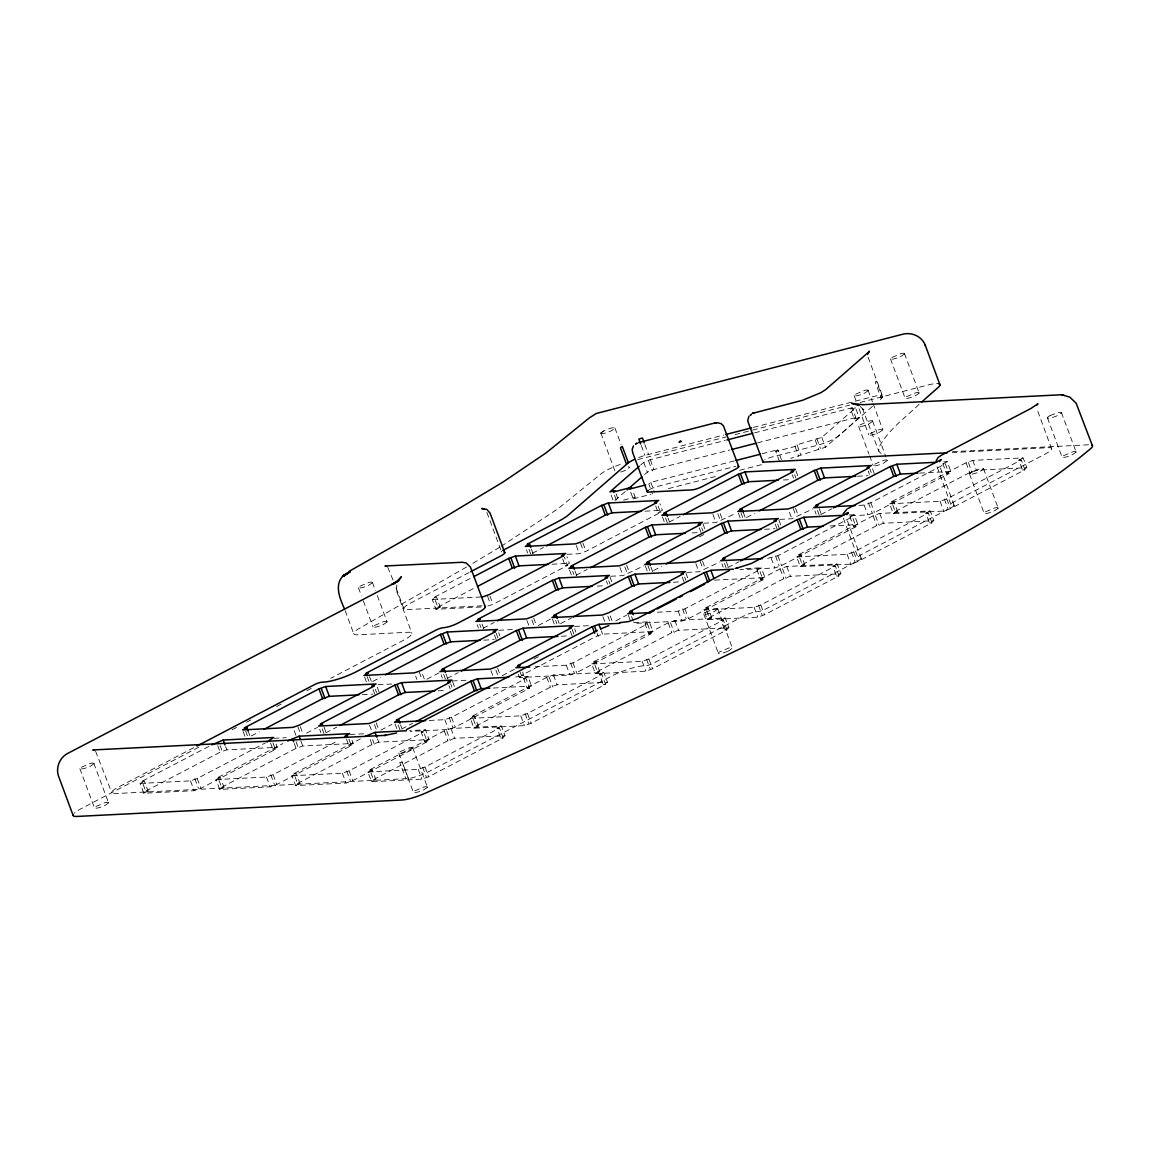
<?xml version="1.0" encoding="UTF-8"?>
<svg xmlns="http://www.w3.org/2000/svg" width="1150" height="1150" viewBox="0 0 1150 1150"><rect width="100%" height="100%" fill="white"/><g stroke="black" fill="none" stroke-linecap="round" stroke-linejoin="round"><path stroke-width="0.75" stroke-dasharray="5 3.75" d="M396.894 584.947L396.247 591.129L396.247 590.065L411.901 633.406M600.918 432.989L604.814 430.301L611.239 428.044A7.489 1.495 -20.4 0 1 614.948 428.231L611.613 430.661A7.489 1.495 -20.4 0 1 603.161 433.478A7.489 1.495 -20.4 0 1 601.651 432.127L603.462 430.977M881.317 398.619L882.409 397.411L876.329 381.067L875.236 382.26L881.317 398.619L880.21 399.582M919.08 404.311C905.007 417.953 887.958 429.942 878.816 447.666L878.844 451.332L881.231 453.603L884.034 454.293M779.427 461.279L775.776 451.461L795.053 446.502L797.022 444.777L821.804 437.417L855.557 407.876L859.208 417.694L825.456 447.235L790.668 458.376M850.598 409.141L852.193 407.747L855.83 417.565L854.249 418.959L850.598 409.141L855.557 407.876M640.607 465.074L643.698 462.357L650.282 459.684L725.133 440.436M614.934 500.537L625.744 491.079M644.647 474.533L647.349 472.176L653.933 469.502L729.862 449.966M734.275 460.92L650.814 482.382L648.83 484.121L652.481 493.925M630.761 492.344L633.204 498.884L635.174 497.159L632.744 490.619M775.776 451.461L777.759 449.736L781.411 459.54M872.447 406.367L839.011 435.62A17.811 3.551 -20.4 0 1 817.003 445.409L772.153 456.938A7.116 1.423 -20.4 0 0 764.779 459.871M972.066 471.701L969.536 473.656L979.843 468.769A7.489 1.495 -20.4 0 1 983.552 468.97L980.217 471.385A7.489 1.495 -20.4 0 1 971.764 474.202A7.489 1.495 -20.4 0 1 970.255 472.851L972.21 471.629M600.933 432.932L603.606 430.905M499.704 547.256L472.636 563.442M501.17 546.351L557.937 508.774L600.817 474.059A21.462 4.284 -20.4 0 1 607.272 469.933L611.857 467.719A21.462 4.284 -20.4 0 1 622.768 463.608M466.526 567.036L359.519 628.259A21.361 4.255 -20.4 0 0 357.621 634.814L407.977 632.27A21.376 4.269 -20.4 0 1 403.794 640.09L330.697 678.284M1049.993 415.596L1048.196 416.746A7.489 1.495 -20.4 0 0 1049.706 418.097A7.489 1.495 -20.4 0 0 1058.158 415.279L1061.493 412.864A7.489 1.495 -20.4 0 0 1057.784 412.663L1050.137 415.524M469.027 572.542L410.55 603.103A17.782 3.551 -20.4 0 0 407.071 609.615L482.051 605.82M434.183 597.339L436.569 597.209L440.22 607.027L437.834 607.143L434.183 597.339L472.219 577.458M481.117 606.984L435.922 609.27L432.271 599.466L436.569 597.209M532.378 553.279L543.476 547.472M437.834 607.143L475.87 587.276M435.922 609.27L440.22 607.027M193.703 747.73L118.392 787.074A17.811 3.551 -20.4 0 0 114.914 793.586L408.408 778.579A17.811 3.551 -20.4 0 0 429.266 771.348L611.182 676.301A24.926 4.974 -20.4 0 1 643.957 665.764L645.811 665.678A5.692 1.136 -20.4 0 0 653.301 663.262L743.374 616.199A10.681 2.127 -20.4 0 1 757.433 611.685L757.749 611.671A5.692 1.136 -20.4 0 0 765.239 609.256L859.093 560.223A5.692 1.136 -20.4 0 0 860.2 558.138L859.884 558.152A10.681 2.127 -20.4 0 1 861.968 554.242L952.056 507.179A5.692 1.136 -20.4 0 0 953.163 505.094L952.847 505.109A10.681 2.127 -20.4 0 1 954.931 501.199L1044.876 454.221A17.811 3.551 -20.4 0 0 1048.354 447.695L952.387 452.554M198.792 747.184L81.19 808.622A21.376 4.269 -20.4 0 0 74.189 813.266M232.171 729.761L236.929 727.26M246.474 722.286L251.232 719.785M276.661 706.503L281.434 704.016M306.863 690.733L311.621 688.246M142.025 781.31L144.411 781.181L148.062 790.999L145.676 791.114L142.025 781.31L210.234 745.674M567.137 554.3L579.298 553.682L585.997 551.31L660.488 512.397L657.441 504.217M655.658 505.971L658.102 512.512L662.386 510.269L659.956 503.729M272.938 742.871L275.368 749.412L200.876 788.325L194.178 790.697L143.764 793.241L140.113 783.438L144.411 781.181M487.772 605.978L493.034 604.354L567.525 565.441L564.477 557.261M562.695 559.015L565.139 565.556L569.423 563.313L566.993 556.773M145.676 791.114L220.167 752.201L226.838 749.843L277.265 747.299L275.439 742.383M251.304 735.942L259.224 731.803M143.764 793.241L148.062 790.999M669.027 522.186L680.124 516.393M372.744 681.447L380.664 677.321M576.064 575.23L587.161 569.437M140.113 783.438L190.526 780.879L197.225 778.507L265.377 742.914M483.101 628.274L494.198 622.481M217.954 777.472L220.34 777.342L223.991 787.161L221.605 787.276L217.954 777.472L282.929 743.518M270.537 742.986L272.967 749.527L277.265 747.299M348.853 739.033L351.282 745.574L276.805 784.487L270.106 786.859L219.679 789.403L216.028 779.599L220.34 777.342M306.504 733.139L317.601 727.346M703.771 523.207L715.947 522.589L735.324 513.604M610.808 576.251L622.984 575.633L643.942 565.814M439.027 672.865L424.767 680.311L421.719 672.146M699.416 536.834L704.159 534.348M221.605 787.276L296.082 748.363L302.766 746.005L353.194 743.446L351.368 738.544M325.637 732.924L336.734 727.131M219.679 789.403L223.991 787.161M538.301 625.485L550.979 618.858M746.537 517.514L754.458 513.374M447.077 678.442L458.174 672.649M653.574 570.558L661.494 566.418M216.028 779.599L266.455 777.041L273.154 774.669L338.129 740.729M560.611 623.602L571.708 617.809M293.882 773.619L296.269 773.504L299.92 783.322L297.519 783.438L293.882 773.619L360.439 738.846M346.466 739.148L348.896 745.689L353.194 743.446M427.211 741.736L424.824 741.851L421.173 732.033L423.559 731.918L427.211 741.736L352.719 780.649L346.021 783.021L295.607 785.565L291.956 775.747L296.269 773.504M380.837 730.135L391.934 724.342M779.7 519.369L791.876 518.751L812.834 508.933M686.737 572.413L698.898 571.794L719.871 561.976M502.277 675.654L514.956 669.027M533.974 659.094L538.732 656.607M297.519 783.438L372.011 744.524L378.695 742.167L429.108 739.608L425.457 729.804L409.817 730.595M401.566 729.086L412.663 723.293M295.607 785.565L299.92 783.322M615.811 620.813L626.908 615.02M820.87 514.51L831.967 508.717M520.202 672.161L521.41 675.424L595.901 636.511L602.586 634.153L652.999 631.594L649.348 621.791L631.968 622.668M727.907 567.554L739.004 561.761M518.276 674.288L519.498 677.551L523.811 675.309L522.589 672.031M291.956 775.747L342.384 773.202L349.082 770.831L423.559 731.918M421.173 732.033L425.457 729.804M429.18 720.475L444.834 719.684L451.533 717.312L526.024 678.399L529.676 688.203L455.184 727.116L448.486 729.488L410.234 731.429M523.624 678.514L527.922 676.272L531.573 686.09L527.275 688.332L523.624 678.514L526.024 678.399M858.935 505.368L864.139 505.094L870.837 502.723L945.329 463.809L948.98 473.628L874.489 512.541L867.79 514.913L850.411 515.789M942.943 463.939L947.226 461.696L950.878 471.514L946.594 473.743L942.943 463.939L945.329 463.809M534.98 666.77L566.274 665.189L572.973 662.817L647.45 623.904L651.101 633.722L576.61 672.635L569.926 675.007L519.498 677.551M651.101 633.722L648.715 633.837L645.064 624.033L649.348 621.791M767.697 558.325L777.874 555.766L852.366 516.853L856.017 526.671L781.526 565.584L774.827 567.956L740.054 569.71M849.979 516.982L854.263 514.74L857.914 524.558L853.631 526.786L849.979 516.982L852.366 516.853M369.797 769.781L372.198 769.666L375.834 779.47L373.448 779.599L369.797 769.781L444.288 730.868L450.973 728.511L501.386 725.952L505.037 735.77L500.753 738.012L497.102 728.194L501.386 725.952M472.262 716.263L474.648 716.134L478.299 725.952L475.899 726.067L472.262 716.263L546.739 677.35L553.423 674.978L603.836 672.434L607.488 682.238L603.204 684.48L599.553 674.676L603.836 672.434M424.824 741.851L429.108 739.608M497.102 728.194L499.488 728.079L503.139 737.883L428.648 776.796L421.949 779.168L371.536 781.727L367.885 771.909L372.198 769.666M599.553 674.676L601.939 674.547L605.59 684.365L531.099 723.278L524.414 725.65L473.987 728.194L470.336 718.391L474.648 716.134M657.354 612.246L678.212 611.182L684.911 608.824L759.402 569.897L763.054 579.715L688.562 618.628L681.864 621L633.19 623.458M757.016 570.026L761.3 567.784L764.951 577.602L760.667 579.83L757.016 570.026L759.402 569.897M891.566 501.673L893.952 501.558L897.604 511.376L895.217 511.491L891.566 501.673L966.057 462.76L972.727 460.402L1023.155 457.858L1026.806 467.662L1022.508 469.904L1018.871 460.101L1023.155 457.858M1018.871 460.101L1021.258 459.971L1024.909 469.789L950.417 508.702L943.719 511.074L893.306 513.619L889.654 503.815L893.952 501.558M593.688 661.768L596.088 661.652L599.725 671.471L597.339 671.586L593.688 661.768L668.179 622.854L674.863 620.497L725.276 617.952L728.928 627.756L724.644 629.999L720.992 620.181L725.276 617.952M798.603 554.731L800.989 554.602L804.641 564.42L802.254 564.535L798.603 554.731L873.094 515.804L879.764 513.446L930.192 510.902L933.843 520.706L929.545 522.948L925.908 513.144L930.192 510.902M648.715 633.837L652.999 631.594M720.992 620.181L723.379 620.066L727.03 629.884L652.539 668.797L645.84 671.169L595.427 673.713L591.776 663.909L596.088 661.652M925.908 513.144L928.294 513.015L931.946 522.833L857.454 561.746L850.756 564.118L800.328 566.663L796.691 556.859L800.989 554.602M373.448 779.599L447.939 740.686L454.609 738.314L505.037 735.77M475.899 726.067L550.39 687.154L557.074 684.796L607.488 682.238M371.536 781.727L375.834 779.47M473.987 728.194L478.299 725.952M705.64 607.775L708.026 607.646L711.678 617.464L709.291 617.579L705.64 607.775L780.131 568.848L786.801 566.49L837.229 563.946L840.88 573.749L836.582 575.992L832.931 566.188L837.229 563.946M832.931 566.188L835.331 566.059L838.982 575.877L764.491 614.79L757.792 617.162L707.365 619.706L703.728 609.902L708.026 607.646M895.217 511.491L969.709 472.578L976.379 470.221L1026.806 467.662M893.306 513.619L897.604 511.376M597.339 671.586L671.83 632.673L678.514 630.315L728.928 627.756M802.254 564.535L876.746 525.622L883.416 523.264L933.843 520.706M595.427 673.713L599.725 671.471M800.328 566.663L804.641 564.42M367.885 771.909L418.298 769.364L424.997 766.992L499.488 728.079M470.336 718.391L520.763 715.832L527.462 713.46L601.939 674.547M709.291 617.579L783.783 578.666L790.452 576.308L840.88 573.749M707.365 619.706L711.678 617.464M889.654 503.815L940.068 501.256L946.766 498.884L1021.258 459.971M591.776 663.909L642.189 661.351L648.887 658.979L723.379 620.066M796.691 556.859L847.104 554.3L853.803 551.928L928.294 513.015M703.728 609.902L754.141 607.344L760.84 604.972L835.331 566.059M638.696 457.599A17.811 3.551 -20.4 0 1 644.92 455.386L723.939 434.973M753.322 427.412L853.559 401.637M855.284 401.192L872.634 396.736A17.811 3.551 -20.4 0 1 882.409 397.411M637.689 459.641L726.34 436.842M735.037 434.614L750.677 430.589M752.416 430.143L849.749 405.116M860.186 402.442L927.964 385.006A21.376 4.269 -20.4 0 1 938.429 383.669M754.601 432.846L852.193 407.747M757.476 442.865L855.83 417.565M762.105 453.761L777.759 449.736M623.587 500.135L635.174 497.159M668.366 488.621L715.329 476.546M739.666 470.278L762.277 464.471M633.204 498.884L650.871 494.342M854.249 418.959L859.208 417.694M952.502 451.662L1088.561 444.777M943.747 461.869L947.226 461.696M783.38 479.981L792.077 479.536M857.569 476.229L868.006 475.698M919.583 473.096L950.878 471.514M946.594 473.743L948.98 473.628M1022.508 469.904L1024.909 469.789M645.006 511.161L662.386 510.269M658.102 512.512L660.488 512.397M849.045 514.999L854.263 514.74M692.156 532.939L697.374 532.68M764.606 529.273L775.028 528.741M830.099 525.952L857.914 524.558M853.631 526.786L856.017 526.671M929.545 522.948L931.946 522.833M552.029 564.204L569.423 563.313M565.139 565.556L567.525 565.441M745.646 568.574L761.3 567.784M597.454 586.069L604.411 585.724M673.383 582.231L682.065 581.785M714.524 580.146L764.951 577.602M760.667 579.83L763.054 579.715M836.582 575.992L838.982 575.877M432.271 599.466L482.684 596.908M498.726 630.272L512.627 629.567M574.641 626.419L588.556 625.715M645.064 624.033L647.45 623.904M483.762 640.162L494.198 639.63M561.43 636.238L568.387 635.878M724.644 629.999L727.03 629.884M521.41 675.424L523.811 675.309M515.746 676.89L527.922 676.272M378.077 684.71L391.992 684.006M452.266 680.958L466.181 680.254M362.336 694.643L372.758 694.126M438.251 690.805L446.948 690.374M493.321 688.016L531.573 686.09M527.275 688.332L529.676 688.203M603.204 684.48L605.59 684.365M274.031 738.314L286.206 737.696M349.959 734.476L363.86 733.772M272.967 749.527L275.368 749.412M348.896 745.689L351.282 745.574M500.753 738.012L503.139 737.883M860.258 406.582L864.757 410.823L862.443 408.523L878.844 451.332M387.78 567.309L394.766 584.258M95.608 751.281L111.636 792.379M1061.421 412.519L1076.012 451.763M1047.449 417.853L1062.054 457.096M983.48 468.625L998.071 507.883M969.508 473.958L984.113 513.202M904.461 353.51L919.051 392.754M890.488 358.843L905.079 398.087M868.121 390.267L872.447 401.824M872.562 420.957L885.96 456.981M854.163 395.6L857.842 405.476M858.59 426.291L868.983 454.178M717.715 608.652L732.306 647.91M703.742 613.985L718.348 653.229M614.876 427.901L621.029 444.374M600.904 433.234L614.905 470.853M372.37 582.331L375.461 590.582M358.412 587.664L361.488 595.901M412.721 747.701L427.326 786.945M398.762 753.02L413.353 792.278M93.84 763.327L108.431 802.571M79.868 768.66L94.458 807.904M1051.632 448.917L1036.668 408.149M972.727 460.402L976.379 470.221M968.444 462.645L972.095 472.463M966.057 462.76L969.709 472.578M954.212 505.482L939.248 464.729M950.878 504.39L935.899 463.723M946.766 498.884L950.417 508.702M944.38 499.014L948.031 508.817M940.068 501.256L943.719 511.074M868.092 357.219L882.682 396.477M873.066 403.478L882.711 429.525M859.079 408.768L868.753 434.844M872.519 468.812L874.949 475.353M870.018 469.286L871.226 472.564M868.236 471.054L869.443 474.317M879.764 513.446L883.416 523.264M870.837 502.723L874.489 512.541M875.481 515.689L879.132 525.507M868.451 502.852L872.102 512.656M873.094 515.804L876.746 525.622M864.139 505.094L867.79 514.913M821.804 437.417L825.456 447.235M816.831 438.696L820.467 448.514M861.249 558.526L846.285 517.773M815.235 440.091L818.886 449.909M843.324 518.176L857.914 557.434M853.803 551.928L857.454 561.746M851.417 552.058L855.068 561.861M847.104 554.3L850.756 564.118M797.022 444.777L800.673 454.581M819.246 508.674L821.675 515.214M795.053 446.502L798.704 456.32M817.463 510.427L819.289 515.329M814.947 510.916L816.155 514.194M795.987 471.011L797.812 475.913M794.693 474.763L795.915 478.041M792.307 474.893L793.529 478.156M795.527 508.199L798.56 516.379M793.141 508.329L796.174 516.508M789.432 512.21L791.876 518.751M778.952 520.217L780.778 525.119M777.659 523.969L779.484 528.871M775.273 524.098L777.702 530.639M786.801 566.49L790.452 576.308M777.874 555.766L781.526 565.584M782.518 568.732L786.169 578.551M775.488 555.896L779.139 565.699M780.131 568.848L783.783 578.666M771.176 558.138L774.827 567.956M743.331 512.512L745.143 517.414M740.931 512.627L743.36 519.182M738.415 513.13L741.448 521.309M760.84 604.972L764.491 614.79M758.454 605.101L762.091 614.905M720.216 513.676L722.646 520.217M754.141 607.344L757.792 617.162M717.816 513.806L720.245 520.346M712.899 514.424L715.947 522.589M726.283 561.717L728.712 568.258M724.5 563.471L726.326 568.373M721.984 563.96L723.192 567.238M703.024 524.055L704.849 528.957M701.73 527.807L702.952 531.084M699.344 527.936L701.773 534.477M702.564 561.243L705.597 569.423M700.178 561.372L703.211 569.552M695.865 563.615L698.898 571.794M644.863 444.547L648.499 454.365M650.282 459.684L653.933 469.502M648.672 461.092L652.309 470.896M641.269 445.582L644.92 455.386M668.006 517.989L669.228 521.266M665.62 518.104L667.446 523.02M685.989 573.261L687.801 578.163M643.698 462.357L647.349 472.176M650.814 482.382L654.465 492.2M662.486 516.968L665.519 525.148M684.696 577.012L685.903 580.29M682.309 577.142L684.739 583.683M684.911 608.824L688.562 618.628M682.525 608.939L686.176 618.758M678.212 611.182L681.864 621M674.863 620.497L678.514 630.315M650.972 567.194L652.798 572.096M670.565 622.739L674.216 632.558M647.967 565.671L650.397 572.226M668.179 622.854L671.83 632.673M645.438 566.174L647.263 571.076M616.127 493.896L618.571 500.437M614.531 495.291L616.357 500.207M611.153 495.176L612.979 500.092M626.635 565.096L629.683 573.275M624.852 566.849L627.282 573.39M619.936 567.467L622.984 575.633M648.887 658.979L652.539 668.797M631.537 616.515L633.363 621.417M646.501 659.108L650.152 668.912M628.403 615.379L630.832 621.92M642.189 661.351L645.84 671.169M610.061 577.099L611.886 582.015M608.767 580.851L609.989 584.128M606.381 580.98L607.588 584.243M610.204 615.926L612.634 622.466M582.964 543.131L585.997 551.31M607.818 616.055L610.247 622.596M580.563 543.246L583.611 551.425M576.265 545.503L579.298 553.682M602.902 616.659L605.331 623.214M601.364 630.876L602.586 634.153M575.043 571.033L576.869 575.934M597.08 633.118L598.302 636.396M572.657 571.148L573.864 574.425M569.523 570.012L571.349 574.914M574.641 628.906L575.863 632.169M572.139 629.381L573.965 634.297M570.357 631.134L572.786 637.689M558.009 620.238L559.216 623.501M531.372 549.067L533.183 553.984M572.973 662.817L576.61 672.635M555.608 620.353L556.83 623.631M528.971 549.197L530.797 554.099M570.572 662.946L574.224 672.75M526.456 549.686L527.663 552.963M552.474 619.217L554.3 624.119M566.274 665.189L569.926 675.007M533.672 618.139L536.101 624.68M553.423 674.978L557.074 684.796M531.889 619.893L534.319 626.434M549.139 677.221L552.791 687.039M486.896 512.426L501.486 551.684M526.973 620.511L528.799 625.413M546.739 677.35L550.39 687.154M490.001 596.174L493.034 604.354M487.6 596.289L490.647 604.469M498.726 632.744L499.934 636.008M527.462 713.46L531.099 723.278M496.211 633.219L498.654 639.774M525.061 713.589L528.712 723.393M494.428 634.987L496.872 641.527M520.763 715.832L524.414 725.65M482.08 624.076L483.906 628.978M497.648 668.294L500.696 676.473M479.694 624.206L480.901 627.469M495.866 670.062L498.295 676.602M477.164 624.694L478.386 627.957M490.949 670.666L492.775 675.582M452.597 681.749L454.423 686.651M450.699 683.876L451.921 687.139M446.056 674.245L447.882 679.147M448.917 685.63L450.139 688.893M443.67 674.36L445.496 679.262M441.14 674.863L442.362 678.126M451.533 717.312L455.184 727.116M449.147 717.428L452.784 727.246M450.973 728.511L454.609 738.314M403.952 609.011L395.384 585.939M444.834 719.684L448.486 729.488M446.674 730.753L450.326 740.557M444.288 730.868L447.939 740.686M419.333 672.261L422.381 680.441M415.639 676.143L416.861 679.42M377.315 595.542L386.975 621.589M363.328 600.832L373.003 626.908M424.997 766.992L428.648 776.796M422.611 767.107L426.262 776.926M418.298 769.364L421.949 779.168M400.545 724.888L401.767 728.151M398.159 725.003L399.984 729.905M395.025 723.867L396.851 728.769M377.286 687.226L379.112 692.128M375.389 689.353L376.596 692.616M408.408 778.579L402.327 762.234L399.769 762.522L405.849 778.866M345.173 610.65L353.683 633.607M369.524 676.444L371.953 682.985M373.003 689.468L375.432 696.009M367.137 676.574L369.567 683.114M364.607 677.062L367.037 683.603M376.208 722.789L379.256 730.954M374.426 724.543L376.251 729.445M377.473 738.889L378.695 742.167M369.524 725.161L372.557 733.326M372.586 739.493L374.397 744.395M370.185 739.622L372.011 744.524M349.082 770.831L352.719 780.649M346.682 770.946L350.333 780.764M342.384 773.202L346.021 783.021M324.012 727.087L326.442 733.628M322.23 728.841L324.056 733.758M319.7 729.344L320.922 732.607M300.294 726.628L302.723 733.168M297.893 726.742L300.941 734.922M300.941 741.103L302.766 746.005M294.199 730.638L296.628 737.179M296.053 741.707L298.482 748.247M294.271 743.461L296.082 748.363M273.154 774.669L276.805 784.487M270.768 774.798L274.404 784.602M266.455 777.041L270.106 786.859M248.084 730.926L249.909 735.842M245.697 731.055L247.523 735.957M243.167 731.544L244.993 736.46M225.63 746.58L226.838 749.843M220.124 745.545L222.554 752.086M217.738 745.66L220.167 752.201M197.225 778.507L200.876 788.325M194.839 778.636L198.49 788.454M190.526 780.879L194.178 790.697M869.587 455.817L873.181 465.534M649.362 489.656A7.834 1.567 -20.4 0 1 657.484 486.436L734.332 466.67A7.834 1.567 -20.4 0 1 735.799 466.339M501.587 551.914A5.692 1.136 -20.4 0 1 501.673 551.353M620.77 472.032A7.489 1.495 -20.4 0 0 626.218 469.904L629.539 467.489A7.489 1.495 -20.4 0 0 628.173 466.914M727.706 651.288A7.489 1.495 -20.4 0 0 729.057 650.67L732.378 648.241A7.489 1.495 -20.4 0 0 728.683 648.039L719.095 652.136A7.489 1.495 -20.4 0 0 719.886 653.559A7.489 1.495 -20.4 0 0 727.159 651.518M868.193 390.612L864.857 393.027A7.489 1.495 -20.4 0 1 856.405 395.844A7.489 1.495 -20.4 0 1 854.896 394.493L864.484 390.411A7.489 1.495 -20.4 0 1 868.193 390.612M882.798 429.856L879.462 432.285A7.489 1.495 -20.4 0 1 871.01 435.103A7.489 1.495 -20.4 0 1 869.501 433.751L879.089 429.654A7.489 1.495 -20.4 0 1 882.783 429.856M93.912 763.672L90.577 766.087A7.489 1.495 -20.4 0 1 82.124 768.904A7.489 1.495 -20.4 0 1 80.615 767.553L90.203 763.471A7.489 1.495 -20.4 0 1 93.897 763.672M108.503 802.916L105.167 805.345A7.489 1.495 -20.4 0 1 96.715 808.163A7.489 1.495 -20.4 0 1 95.206 806.811L104.794 802.714A7.489 1.495 -20.4 0 1 108.503 802.916M372.442 582.676L369.121 585.091A7.489 1.495 -20.4 0 1 360.669 587.909A7.489 1.495 -20.4 0 1 359.159 586.558L368.747 582.475A7.489 1.495 -20.4 0 1 372.442 582.676M387.047 621.92L383.712 624.349A7.489 1.495 -20.4 0 1 375.259 627.167A7.489 1.495 -20.4 0 1 373.75 625.816L383.338 621.719A7.489 1.495 -20.4 0 1 387.047 621.92M412.793 748.032L409.472 750.461A7.489 1.495 -20.4 0 1 401.005 753.279A7.489 1.495 -20.4 0 1 399.496 751.928L409.084 747.831A7.489 1.495 -20.4 0 1 412.793 748.032M427.397 787.29L424.062 789.705A7.489 1.495 -20.4 0 1 415.61 792.523A7.489 1.495 -20.4 0 1 414.101 791.171L423.689 787.089A7.489 1.495 -20.4 0 1 427.397 787.29M717.787 608.997L714.452 611.412A7.489 1.495 -20.4 0 1 705.999 614.229A7.489 1.495 -20.4 0 1 704.49 612.878L714.078 608.796A7.489 1.495 -20.4 0 1 717.787 608.997M872.634 421.288L869.299 423.717A7.489 1.495 -20.4 0 1 860.847 426.535A7.489 1.495 -20.4 0 1 859.337 425.184L868.926 421.101A7.489 1.495 -20.4 0 1 872.634 421.288M904.533 353.841L901.197 356.27A7.489 1.495 -20.4 0 1 892.745 359.088A7.489 1.495 -20.4 0 1 891.236 357.736L900.824 353.654A7.489 1.495 -20.4 0 1 904.533 353.855M887.225 460.546L883.89 462.961A7.489 1.495 -20.4 0 1 875.438 465.793A7.489 1.495 -20.4 0 1 873.928 464.442L883.516 460.345A7.489 1.495 -20.4 0 1 887.225 460.546M919.123 393.099L915.788 395.528A7.489 1.495 -20.4 0 1 907.336 398.346A7.489 1.495 -20.4 0 1 905.826 396.994L915.414 392.897A7.489 1.495 -20.4 0 1 919.123 393.099M998.143 508.214L994.822 510.643A7.489 1.495 -20.4 0 1 986.355 513.461A7.489 1.495 -20.4 0 1 984.846 512.109L994.448 508.012A7.489 1.495 -20.4 0 1 998.143 508.214M1076.084 452.108L1072.749 454.537A7.489 1.495 -20.4 0 1 1065.403 457.154A7.489 1.495 -20.4 0 1 1062.054 456.852L1062.068 456.809A7.489 1.495 -20.4 0 1 1062.787 456.004L1072.375 451.907A7.489 1.495 -20.4 0 1 1076.084 452.108"/><path stroke-width="1.5" d="M714.768 423.43L716.364 422.711L714.768 423.186M867.689 354.143L869.342 351.109L867.732 353.639L868.034 352.619L825.7 389.591L821.042 392.596L802.657 400.243L752.416 413.396L753.854 413.109L753.121 413.123M843.252 513.676L847.047 509.076M936.215 460.632L938.156 457.456L941.059 455.414L1031.004 408.437L1037.961 403.722L1036.984 405.073M846.601 514.697L847.952 512.641L847.018 513.777M939.564 461.653L941.246 459.511L848.096 508.458M748.995 416.113L747.773 420.239L748.291 422.611L762.881 461.854M750.734 414.661L750.375 415.337L751.324 414.259M633.492 445.884L632.198 449.262L632.687 452.597L647.277 491.855M398.777 580.75L401.379 576.754L397.454 580.836L391.863 584.387L397.914 581.296L68.569 752.962C60.016 756.872 55.401 767.381 58.578 776.279L73.169 815.537M343.548 575.374L349.744 571.909L343.476 576.294L349.83 571.766L343.548 575.374C333.816 584.761 339.954 598.805 344.554 609.011M921.596 402.083L938.371 387.277A21.376 4.269 -20.4 0 0 938.429 383.669M633.995 459.655A17.811 3.551 -20.4 0 0 628.36 462.746L568.617 514.783A35.607 7.101 -20.4 0 1 557.851 521.669L503.657 549.988A5.692 1.136 -20.4 0 0 502.78 550.476M639.271 466.239L609.931 491.912L614.919 490.633L613.324 492.027L631.523 487.341L629.553 489.081L645.624 484.941M627.095 489.9L641.944 476.905M847.205 513.331L848.283 512.555L751.367 563.471L736.604 568.229M349.197 571.291L449.751 514.122L503.125 481.979L546.077 452.899L589.476 417.795L596.217 413.511L902.132 334.391C911.044 331.717 921.682 336.088 925.132 344.957L940.024 384.977M470.623 571.723L500.782 555.967A10.681 2.127 -20.4 0 0 503.988 552.086M529.546 544.166L525.234 546.423L575.647 543.864L582.346 541.492L656.837 502.579L654.451 502.708L658.734 500.466L608.321 503.01L601.637 505.368L527.146 544.281L529.546 544.166L530.754 547.443M473.8 576.639L508.674 558.411L515.358 556.054L565.771 553.509L561.488 555.752L563.874 555.622L489.382 594.536L482.684 596.908M546.652 545.819L605.288 515.186L611.973 512.828L641.527 511.333M477.451 586.442L512.325 568.229L518.995 565.872L548.564 564.377M196.894 746.062L314.568 684.581A5.692 1.136 -20.4 0 1 322.058 682.18L323.897 682.079A24.926 4.974 -20.4 0 0 356.673 671.543L436.008 630.099A5.692 1.136 -20.4 0 1 443.497 627.699L443.814 627.67A10.681 2.127 -20.4 0 0 457.858 623.156L478.573 612.346A17.811 3.551 -20.4 0 0 485.041 606.294M211.801 744.855L223.186 740.025L273.614 737.481L266.958 742.081M246.876 727.663L242.564 729.905L292.991 727.361L299.676 724.989L374.167 686.076L371.781 686.191L376.064 683.962L325.651 686.507L318.967 688.864L244.476 727.777L246.876 727.663L248.084 730.926M666.181 513.087L661.883 515.329L712.296 512.785L718.994 510.413L793.486 471.5L791.085 471.615L795.383 469.372L744.956 471.931L738.286 474.289L663.794 513.202L666.181 513.087L667.402 516.35M440.407 634.383L365.916 673.296L368.302 673.181L364.004 675.424L414.417 672.879L421.116 670.508L495.607 631.594L493.221 631.709L497.504 629.467L447.091 632.026L440.407 634.383L444.058 644.201L450.728 641.829L480.283 640.334M573.217 566.131L568.905 568.373L619.332 565.829L626.031 563.457L700.523 524.544L698.122 524.659L702.42 522.416L651.992 524.975L645.322 527.332L570.831 566.246L573.217 566.131L574.439 569.394M263.982 729.316L322.618 698.683L329.303 696.325L358.857 694.83M552.359 580.376L477.868 619.289L480.254 619.174L475.942 621.417L526.369 618.872L533.068 616.501L607.559 577.587L605.159 577.702L609.457 575.46L559.029 578.019L552.359 580.376L555.996 590.194L562.681 587.837L592.236 586.327M683.287 514.74L741.937 484.107L748.607 481.735L778.162 480.24M385.423 674.834L444.058 644.201M590.324 567.784L648.959 537.151L655.644 534.779L685.199 533.284M497.361 620.827L555.996 590.194M287.687 741.031L299.115 736.187L349.543 733.643L345.244 735.885L347.645 735.756L344.468 737.409M394.896 685.026L320.404 723.939L322.791 723.824L318.493 726.067L368.906 723.523L375.604 721.151L450.096 682.238L447.709 682.352L451.993 680.11L401.58 682.669L394.896 685.026L398.547 694.844L405.217 692.473L434.772 690.977M742.109 509.249L737.797 511.491L788.224 508.947L794.923 506.575L869.4 467.662L867.014 467.777L871.298 465.534L820.884 468.093L814.2 470.451L739.723 509.364L742.109 509.249L743.331 512.512M444.231 669.329L439.933 671.586L490.346 669.041L497.044 666.669L571.536 627.742L569.135 627.871L573.433 625.629L523.006 628.188L516.336 630.545L441.844 669.458L444.231 669.329L445.452 672.606M649.146 562.293L644.834 564.535L695.261 561.991L701.96 559.619L776.437 520.706L774.051 520.821L778.334 518.578L727.921 521.137L721.237 523.494L646.76 562.408L649.146 562.293L650.354 565.556M339.897 725.477L398.547 694.844M556.183 615.336L551.871 617.579L602.298 615.034L608.982 612.663L683.474 573.749L681.087 573.864L685.371 571.622L634.958 574.181L628.274 576.538L553.783 615.451L556.183 615.336L557.391 618.599M759.216 510.902L817.851 480.254L824.536 477.897L855.83 476.316M461.337 670.982L519.987 640.349L526.657 637.991L557.951 636.41M666.253 563.946L724.888 533.298L731.572 530.941L761.128 529.446M573.289 616.989L631.925 586.356L638.609 583.984L669.904 582.403M365.197 736.359L375.044 732.349L406.338 730.768M508.789 677.235L477.494 678.831L470.824 681.188L396.333 720.101L398.719 719.972L399.941 723.249M398.719 719.972L394.421 722.229L425.716 720.648M936.804 462.228L896.813 464.241L890.129 466.613L815.637 505.526L818.038 505.396L813.726 507.653L855.456 505.54M619.793 623.286L598.934 624.335L592.25 626.707L517.773 665.62L520.159 665.491L515.847 667.747L529.762 667.043M843.827 515.272L803.85 517.284L797.166 519.656L722.674 558.569L725.075 558.44L720.762 560.697L762.493 558.584M415.826 721.639L474.476 690.992L481.146 688.634L489.842 688.203M733.484 569.192L710.887 570.328L704.202 572.7L629.711 611.613L632.098 611.484L633.319 614.761M632.098 611.484L627.799 613.741L650.397 612.591M597.324 630.516L406.453 729.617M833.549 507.883L893.78 476.416L900.464 474.059L917.844 473.182M740.586 560.927L800.817 529.46L807.487 527.102L823.141 526.312M729.517 570.414L637.373 618.47L628.216 621.647L620.023 622.639M649.218 613.137L653.962 610.664M657.139 608.997L676.157 599.064M679.319 597.411L682.496 595.758M690.417 591.617L704.677 584.171M600.846 628.806L608.81 625.629M396.692 733.01L384.704 735.425L386.026 735.324L92.776 749.958L94.372 750.361M638.437 442.621L715.286 422.855M725.679 434.527L751.597 427.857M726.872 439.99L752.862 433.291M731.587 449.521L755.751 443.311M736.014 460.474L760.366 454.207M735.195 568.387L737.596 568.129M717.068 422.639L721.151 423.674L723.408 425.802L738.76 466.627M947.054 452.827L764.117 462.084A7.116 1.423 -20.4 0 1 763.126 461.064M1092.5 445.927L1076.141 403.219L1069.802 397.109L1061.551 394.766L862.701 404.699L851.518 403.319L859.122 405.519M1063.966 395.327L1061.551 394.766M484.035 509.162L481.677 508.473L486.824 509.436L490.058 513.087L504.836 552.776M386.529 566.389L384.934 565.987L462.214 562.264L466.066 562.925L470.436 567.051L485.329 607.042M896.813 464.241L900.464 474.059M892.515 466.483L896.166 476.301M890.129 466.613L893.78 476.416M820.884 468.093L824.536 477.897M816.601 470.321L820.252 480.139M814.2 470.451L817.851 480.254M803.85 517.284L807.487 527.102M799.552 519.527L803.203 529.345M797.166 519.656L800.817 529.46M744.956 471.931L748.607 481.735M740.672 474.174L744.323 483.978M738.286 474.289L741.937 484.107M727.921 521.137L731.572 530.941M723.637 523.365L727.274 533.183M721.237 523.494L724.888 533.298M710.887 570.328L713.92 578.508M706.589 572.571L709.636 580.75M704.202 572.7L707.854 582.504M644.244 442.923L642.419 438.006L638.839 439.041L640.665 443.943M651.992 524.975L655.644 534.779M628.36 462.746L622.279 446.401L620.411 447.796L626.491 464.14M647.709 527.217L651.36 537.021M645.322 527.332L648.959 537.151M634.958 574.181L638.609 583.984M608.321 503.01L611.973 512.828M630.674 576.423L634.311 586.227M604.023 505.253L607.674 515.071M628.274 576.538L631.925 586.356M601.637 505.368L605.288 515.186M598.934 624.335L600.76 629.251M594.651 626.577L596.476 631.479M592.25 626.707L594.694 633.247M559.029 578.019L562.681 587.837M554.746 580.261L558.397 590.065M515.358 556.054L518.995 565.872M511.06 558.296L514.711 568.114M508.674 558.411L512.325 568.229M523.006 628.188L526.657 637.991M518.722 630.416L522.373 640.234M516.336 630.545L519.987 640.349M477.494 678.831L481.146 688.634M473.211 681.059L476.862 690.877M470.824 681.188L474.476 690.992M447.091 632.026L450.728 641.829M442.793 634.268L446.444 644.072M401.58 682.669L405.217 692.473M397.282 684.911L400.933 694.715M375.044 732.349L376.869 737.251M325.651 686.507L329.303 696.325M321.368 688.749L325.004 698.553M318.967 688.864L322.618 698.683M299.115 736.187L300.337 739.464M292.445 738.544L293.652 741.822M223.186 740.025L225.012 744.941M925.132 344.957L925.434 345.762M648.269 490.36A7.834 1.567 -20.4 0 0 648.629 492.085L691.826 489.9A7.834 1.567 -20.4 0 0 702.133 486.594L735.784 469.013A7.834 1.567 -20.4 0 0 737.984 466.152M73.226 814.559A21.376 4.269 -20.4 0 0 77.021 816.443L401.81 800.012A21.376 4.269 -20.4 0 0 425.299 793.198C590.769 719.253 756.398 645.064 916.32 559.59C976.537 526.254 1037.688 493.062 1090.631 448.658A21.404 4.269 -20.4 0 0 1091.767 445.122M715.027 423.214L716.565 422.798L714.969 423.171M636.942 443.325L635.548 443.929L636.942 443.325M680.182 441.298L679.046 442.089L681.461 441.399L680.182 441.298M349.744 571.909L343.318 575.891L349.715 571.981"/></g></svg>
